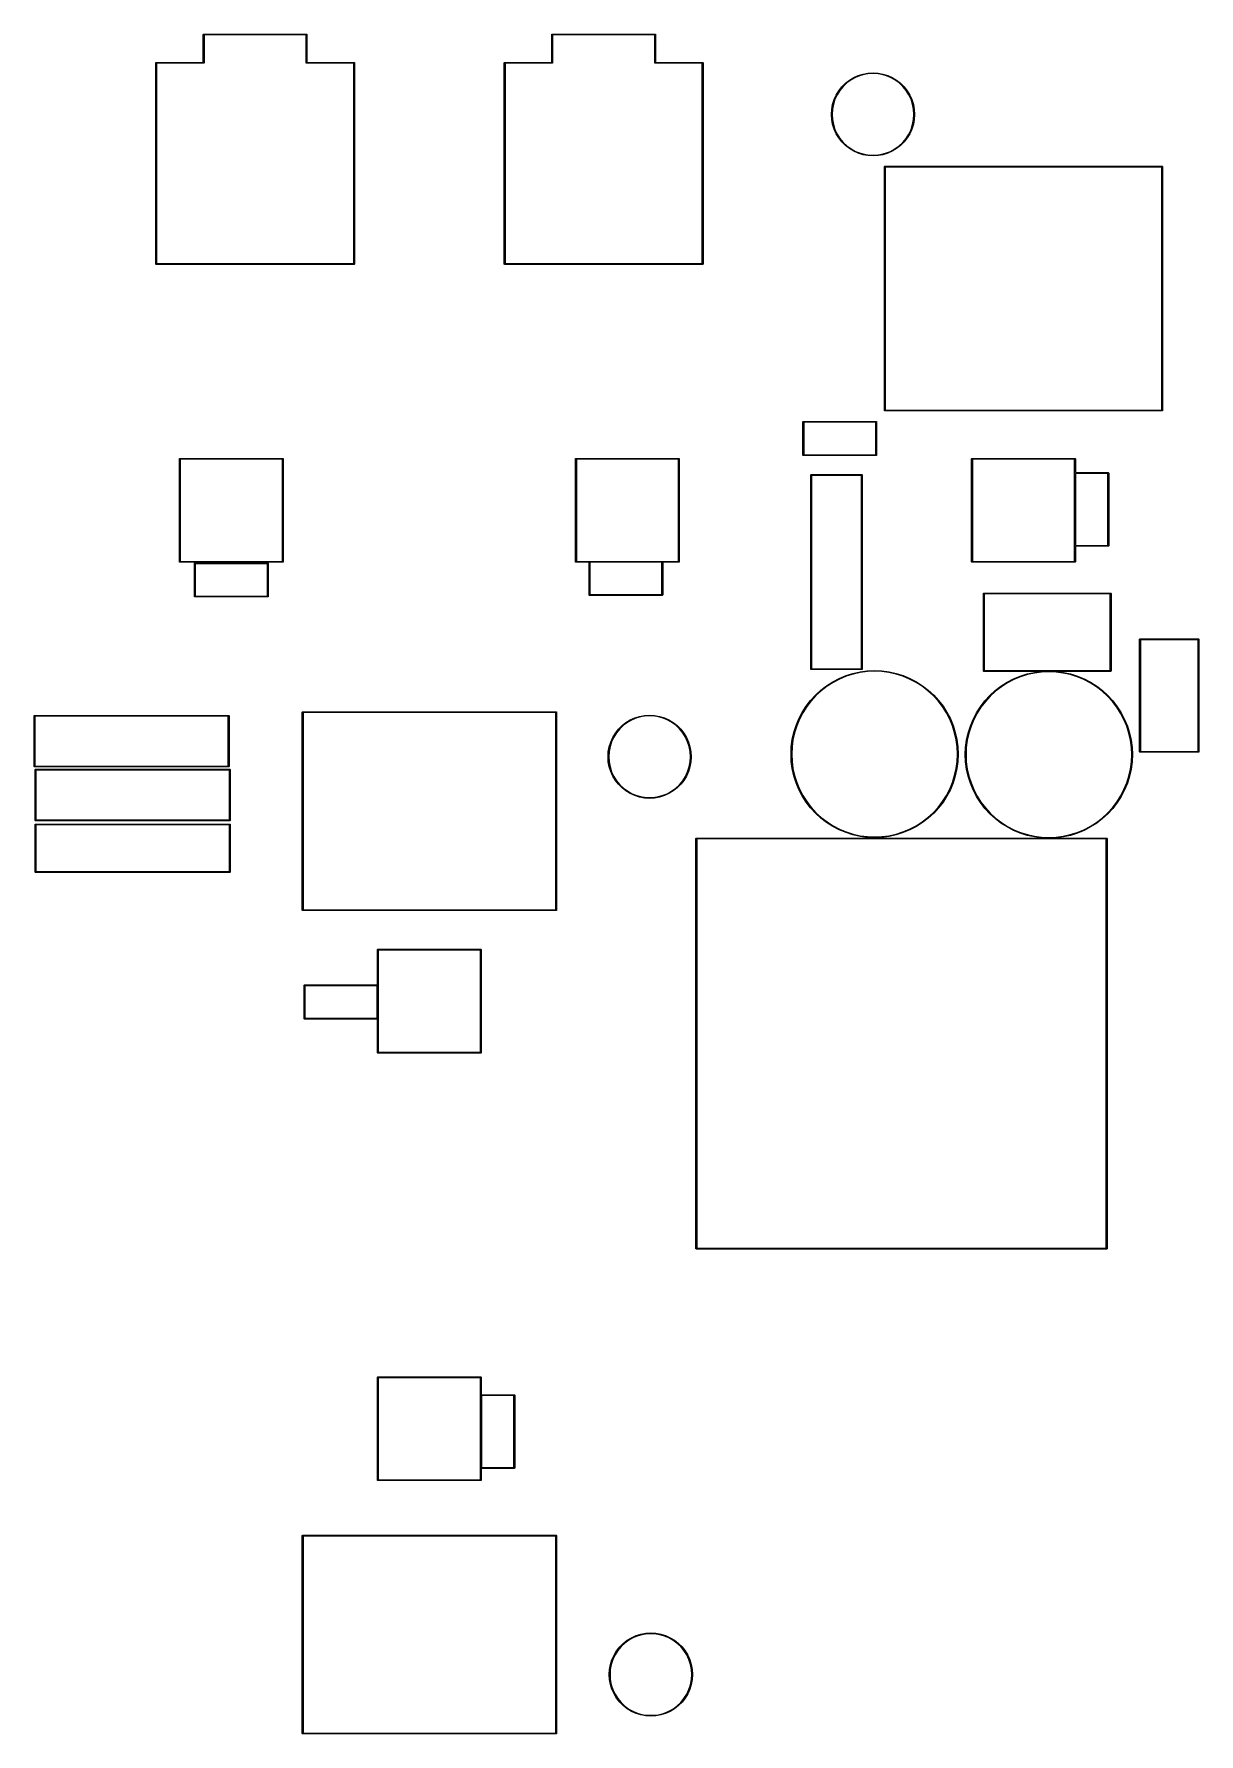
# Model space of a CAD drawing. Extents: x 0.56 to 7.71, y -4.93 to -0.64.
# Drawn here: x 3.151 to 6.046, y -4.932 to -0.706 of the extents above; entities that cross this region are included whole.
import ezdxf

# ---------------------------------------------------------------- set-up
doc = ezdxf.new("R2010")
doc.units = 0
doc.header["$MEASUREMENT"] = 0
doc.layers.add('BLACK', color=7, linetype='CONTINUOUS')

msp = doc.modelspace()

# ---------------------------------------------------------------- linework, layer by layer
at = {"layer": 'BLACK', "linetype": 'CONTINUOUS'}
for p, q in [((3.57185, -0.706693), (3.57214, -0.705997)), ((3.57185, -0.776575), (3.57185, -0.706693)), ((3.57214, -0.705997), (3.57283, -0.705709)), ((3.57283, -0.705709), (3.82874, -0.705709)), ((3.57382, -0.707677), (3.57382, -0.777559)), ((3.82776, -0.707677), (3.57382, -0.707677)), ((3.82776, -0.777559), (3.82776, -0.707677)), ((3.82874, -0.705709), (3.82944, -0.705997)), ((3.82944, -0.705997), (3.82972, -0.706693)), ((3.82972, -0.706693), (3.82972, -0.776575)), ((4.43799, -0.706693), (4.43828, -0.705997)), ((4.43799, -0.776575), (4.43799, -0.706693)), ((4.43828, -0.705997), (4.43898, -0.705709)), ((4.43898, -0.705709), (4.69488, -0.705709)), ((4.43996, -0.707677), (4.43996, -0.777559)), ((4.6939, -0.707677), (4.43996, -0.707677)), ((4.6939, -0.777559), (4.6939, -0.707677)), ((4.69488, -0.705709), (4.69558, -0.705997)), ((4.69558, -0.705997), (4.69587, -0.706693)), ((4.69587, -0.706693), (4.69587, -0.776575)), ((3.45374, -0.777559), (3.45403, -0.776863)), ((3.45374, -0.787402), (3.45374, -0.777559)), ((3.45374, -1.27756), (3.45374, -0.787402)), ((3.45403, -0.776863), (3.45472, -0.776575)), ((3.45472, -0.776575), (3.57185, -0.776575)), ((3.57283, -0.778543), (3.45571, -0.778543)), ((3.45571, -0.778543), (3.45571, -0.787402)), ((3.45571, -0.787402), (3.45571, -1.27657)), ((3.57353, -0.778255), (3.57283, -0.778543)), ((3.57382, -0.777559), (3.57353, -0.778255)), ((3.82804, -0.778255), (3.82776, -0.777559)), ((3.82874, -0.778543), (3.82804, -0.778255)), ((3.94587, -0.778543), (3.82874, -0.778543)), ((3.82972, -0.776575), (3.94685, -0.776575)), ((3.94587, -1.27657), (3.94587, -0.778543)), ((3.94685, -0.776575), (3.94755, -0.776863)), ((3.94755, -0.776863), (3.94783, -0.777559)), ((3.94783, -0.777559), (3.94783, -1.27756)), ((4.31988, -0.777559), (4.32017, -0.776863)), ((4.31988, -0.787402), (4.31988, -0.777559)), ((4.31988, -1.27756), (4.31988, -0.787402)), ((4.32017, -0.776863), (4.32087, -0.776575)), ((4.32087, -0.776575), (4.43799, -0.776575)), ((4.43898, -0.778543), (4.32185, -0.778543)), ((4.32185, -0.778543), (4.32185, -0.787402)), ((4.32185, -0.787402), (4.32185, -1.27657)), ((4.43967, -0.778255), (4.43898, -0.778543)), ((4.43996, -0.777559), (4.43967, -0.778255)), ((4.69419, -0.778255), (4.6939, -0.777559)), ((4.69488, -0.778543), (4.69419, -0.778255)), ((4.81201, -0.778543), (4.69488, -0.778543)), ((4.69587, -0.776575), (4.81299, -0.776575)), ((4.81201, -1.27657), (4.81201, -0.778543)), ((4.81299, -0.776575), (4.81369, -0.776863)), ((4.81369, -0.776863), (4.81398, -0.777559)), ((4.81398, -0.777559), (4.81398, -1.27756)), ((5.21149, -0.805168), (5.22376, -0.802919)), ((5.22376, -0.802919), (5.23622, -0.802165)), ((5.23622, -0.802165), (5.24868, -0.802919)), ((5.24868, -0.802919), (5.26095, -0.805168)), ((5.15117, -0.846804), (5.15886, -0.83698)), ((5.16217, -0.835977), (5.15404, -0.845806)), ((5.15886, -0.83698), (5.16769, -0.828156)), ((5.17147, -0.827244), (5.16217, -0.835977)), ((5.16769, -0.828156), (5.17751, -0.820459)), ((5.18179, -0.819746), (5.17147, -0.827244)), ((5.17751, -0.820459), (5.18819, -0.814003)), ((5.19297, -0.813601), (5.18179, -0.819746)), ((5.18819, -0.814003), (5.19957, -0.808881)), ((5.20483, -0.808905), (5.19297, -0.813601)), ((5.19957, -0.808881), (5.21149, -0.805168)), ((5.21719, -0.805733), (5.20483, -0.808905)), ((5.22984, -0.804134), (5.21719, -0.805733)), ((5.2426, -0.804134), (5.22984, -0.804134)), ((5.25525, -0.805733), (5.2426, -0.804134)), ((5.26761, -0.808905), (5.25525, -0.805733)), ((5.26095, -0.805168), (5.27287, -0.808881)), ((5.27947, -0.813601), (5.26761, -0.808905)), ((5.27287, -0.808881), (5.28425, -0.814003)), ((5.29065, -0.819746), (5.27947, -0.813601)), ((5.28425, -0.814003), (5.29493, -0.820459)), ((5.30097, -0.827244), (5.29065, -0.819746)), ((5.29493, -0.820459), (5.30475, -0.828156)), ((5.31027, -0.835977), (5.30097, -0.827244)), ((5.30475, -0.828156), (5.31358, -0.83698)), ((5.3184, -0.845806), (5.31027, -0.835977)), ((5.31358, -0.83698), (5.32127, -0.846804)), ((5.13363, -0.893055), (5.13588, -0.880779)), ((5.13783, -0.88025), (5.13544, -0.892781)), ((5.13588, -0.880779), (5.13959, -0.868865)), ((5.14178, -0.868118), (5.13783, -0.88025)), ((5.13959, -0.868865), (5.14471, -0.857484)), ((5.14721, -0.856576), (5.14178, -0.868118)), ((5.14471, -0.857484), (5.15117, -0.846804)), ((5.15404, -0.845806), (5.14721, -0.856576)), ((5.32523, -0.856576), (5.3184, -0.845806)), ((5.32127, -0.846804), (5.32773, -0.857484)), ((5.33067, -0.868118), (5.32523, -0.856576)), ((5.32773, -0.857484), (5.33285, -0.868865)), ((5.33461, -0.88025), (5.33067, -0.868118)), ((5.33285, -0.868865), (5.33656, -0.880779)), ((5.337, -0.892781), (5.33461, -0.88025)), ((5.33656, -0.880779), (5.33881, -0.893055)), ((5.13287, -0.905512), (5.13363, -0.893055)), ((5.13363, -0.917969), (5.13287, -0.905512)), ((5.13588, -0.930244), (5.13363, -0.917969)), ((5.13544, -0.892781), (5.13464, -0.905512)), ((5.13464, -0.905512), (5.13544, -0.918243)), ((5.13544, -0.918243), (5.13783, -0.930773)), ((5.33461, -0.930773), (5.337, -0.918243)), ((5.33881, -0.917969), (5.33656, -0.930244)), ((5.3378, -0.905512), (5.337, -0.892781)), ((5.337, -0.918243), (5.3378, -0.905512)), ((5.33881, -0.893055), (5.33957, -0.905512)), ((5.33957, -0.905512), (5.33881, -0.917969)), ((5.13959, -0.942159), (5.13588, -0.930244)), ((5.13783, -0.930773), (5.14178, -0.942905)), ((5.14471, -0.953539), (5.13959, -0.942159)), ((5.14178, -0.942905), (5.14721, -0.954448)), ((5.15117, -0.964219), (5.14471, -0.953539)), ((5.14721, -0.954448), (5.15404, -0.965218)), ((5.15886, -0.974043), (5.15117, -0.964219)), ((5.15404, -0.965218), (5.16217, -0.975047)), ((5.31027, -0.975047), (5.3184, -0.965218)), ((5.32127, -0.964219), (5.31358, -0.974043)), ((5.3184, -0.965218), (5.32523, -0.954448)), ((5.32773, -0.953539), (5.32127, -0.964219)), ((5.32523, -0.954448), (5.33067, -0.942905)), ((5.33285, -0.942159), (5.32773, -0.953539)), ((5.33067, -0.942905), (5.33461, -0.930773)), ((5.33656, -0.930244), (5.33285, -0.942159)), ((5.16769, -0.982868), (5.15886, -0.974043)), ((5.16217, -0.975047), (5.17147, -0.983779)), ((5.17751, -0.990564), (5.16769, -0.982868)), ((5.17147, -0.983779), (5.18179, -0.991277)), ((5.18819, -0.997021), (5.17751, -0.990564)), ((5.18179, -0.991277), (5.19297, -0.997423)), ((5.19957, -1.00214), (5.18819, -0.997021)), ((5.19297, -0.997423), (5.20483, -1.00212)), ((5.21149, -1.00586), (5.19957, -1.00214)), ((5.20483, -1.00212), (5.21719, -1.00529)), ((5.22376, -1.0081), (5.21149, -1.00586)), ((5.21719, -1.00529), (5.22984, -1.00689)), ((5.23622, -1.00886), (5.22376, -1.0081)), ((5.22984, -1.00689), (5.2426, -1.00689)), ((5.24868, -1.0081), (5.23622, -1.00886)), ((5.2426, -1.00689), (5.25525, -1.00529)), ((5.26095, -1.00586), (5.24868, -1.0081)), ((5.25525, -1.00529), (5.26761, -1.00212)), ((5.27287, -1.00214), (5.26095, -1.00586)), ((5.26761, -1.00212), (5.27947, -0.997423)), ((5.28425, -0.997021), (5.27287, -1.00214)), ((5.27947, -0.997423), (5.29065, -0.991277)), ((5.29493, -0.990564), (5.28425, -0.997021)), ((5.29065, -0.991277), (5.30097, -0.983779)), ((5.30475, -0.982868), (5.29493, -0.990564)), ((5.30097, -0.983779), (5.31027, -0.975047)), ((5.31358, -0.974043), (5.30475, -0.982868)), ((5.26476, -1.03543), (5.26505, -1.03474)), ((5.26476, -1.64173), (5.26476, -1.03543)), ((5.26505, -1.03474), (5.26575, -1.03445)), ((5.26575, -1.03445), (5.95472, -1.03445)), ((5.26673, -1.03642), (5.26673, -1.64075)), ((5.95374, -1.03642), (5.26673, -1.03642)), ((5.95374, -1.64075), (5.95374, -1.03642)), ((5.95472, -1.03445), (5.95542, -1.03474)), ((5.95542, -1.03474), (5.95571, -1.03543)), ((5.95571, -1.03543), (5.95571, -1.64173)), ((3.45403, -1.27826), (3.45374, -1.27756)), ((3.45472, -1.27854), (3.45403, -1.27826)), ((3.94685, -1.27854), (3.45472, -1.27854)), ((3.45571, -1.27657), (3.94587, -1.27657)), ((3.94755, -1.27826), (3.94685, -1.27854)), ((3.94783, -1.27756), (3.94755, -1.27826)), ((4.32017, -1.27826), (4.31988, -1.27756)), ((4.32087, -1.27854), (4.32017, -1.27826)), ((4.81299, -1.27854), (4.32087, -1.27854)), ((4.32185, -1.27657), (4.81201, -1.27657)), ((4.81369, -1.27826), (4.81299, -1.27854)), ((4.81398, -1.27756), (4.81369, -1.27826)), ((5.26505, -1.64243), (5.26476, -1.64173)), ((5.26575, -1.64272), (5.26505, -1.64243)), ((5.95472, -1.64272), (5.26575, -1.64272)), ((5.26673, -1.64075), (5.95374, -1.64075)), ((5.95542, -1.64243), (5.95472, -1.64272)), ((5.95571, -1.64173), (5.95542, -1.64243)), ((5.06201, -1.67008), (5.0623, -1.66938)), ((5.06201, -1.75276), (5.06201, -1.67008)), ((5.0623, -1.66938), (5.06299, -1.66909)), ((5.06299, -1.66909), (5.24409, -1.66909)), ((5.06398, -1.67106), (5.06398, -1.75177)), ((5.24311, -1.67106), (5.06398, -1.67106)), ((5.24311, -1.75177), (5.24311, -1.67106)), ((5.24409, -1.66909), (5.24479, -1.66938)), ((5.24479, -1.66938), (5.24508, -1.67008)), ((5.24508, -1.67008), (5.24508, -1.75276)), ((3.5128, -1.76181), (3.51308, -1.76112)), ((3.5128, -2.01772), (3.5128, -1.76181)), ((3.51308, -1.76112), (3.51378, -1.76083)), ((3.51378, -1.76083), (3.76969, -1.76083)), ((3.51476, -1.7628), (3.51476, -2.01673)), ((3.7687, -1.7628), (3.51476, -1.7628)), ((3.7687, -2.01673), (3.7687, -1.7628)), ((3.76969, -1.76083), (3.77038, -1.76112)), ((3.77038, -1.76112), (3.77067, -1.76181)), ((3.77067, -1.76181), (3.77067, -2.01772)), ((4.49705, -1.76181), (4.49734, -1.76112)), ((4.49705, -2.01772), (4.49705, -1.76181)), ((4.49734, -1.76112), (4.49803, -1.76083)), ((4.49803, -1.76083), (4.75394, -1.76083)), ((4.49902, -1.7628), (4.49902, -2.01673)), ((4.75295, -1.7628), (4.49902, -1.7628)), ((4.75295, -2.01673), (4.75295, -1.7628)), ((4.75394, -1.76083), (4.75463, -1.76112)), ((4.75463, -1.76112), (4.75492, -1.76181)), ((4.75492, -1.76181), (4.75492, -2.01772)), ((5.0623, -1.75345), (5.06201, -1.75276)), ((5.06299, -1.75374), (5.0623, -1.75345)), ((5.24409, -1.75374), (5.06299, -1.75374)), ((5.06398, -1.75177), (5.24311, -1.75177)), ((5.24479, -1.75345), (5.24409, -1.75374)), ((5.24508, -1.75276), (5.24479, -1.75345)), ((5.4813, -1.76181), (5.48159, -1.76112)), ((5.4813, -2.01772), (5.4813, -1.76181)), ((5.48159, -1.76112), (5.48228, -1.76083)), ((5.48228, -1.76083), (5.73819, -1.76083)), ((5.48327, -1.7628), (5.48327, -2.01673)), ((5.7372, -1.7628), (5.48327, -1.7628)), ((5.7372, -2.01673), (5.7372, -1.7628)), ((5.73819, -1.76083), (5.73888, -1.76112)), ((5.73888, -1.76112), (5.73917, -1.76181)), ((5.73917, -1.76181), (5.73917, -1.79626)), ((5.08169, -1.80197), (5.08198, -1.80127)), ((5.08169, -2.28465), (5.08169, -1.80197)), ((5.08198, -1.80127), (5.08268, -1.80098)), ((5.08268, -1.80098), (5.20866, -1.80098)), ((5.08366, -1.80295), (5.08366, -2.28366)), ((5.20768, -1.80295), (5.08366, -1.80295)), ((5.20768, -2.28366), (5.20768, -1.80295)), ((5.20866, -1.80098), (5.20936, -1.80127)), ((5.20936, -1.80127), (5.20965, -1.80197)), ((5.20965, -1.80197), (5.20965, -2.28465)), ((5.73917, -1.79626), (5.82087, -1.79626)), ((5.73917, -1.79823), (5.73917, -1.97736)), ((5.81988, -1.79823), (5.73917, -1.79823)), ((5.81988, -1.97736), (5.81988, -1.79823)), ((5.82087, -1.79626), (5.82156, -1.79655)), ((5.82156, -1.79655), (5.82185, -1.79724)), ((5.82185, -1.79724), (5.82185, -1.97835)), ((5.73917, -1.97736), (5.81988, -1.97736)), ((5.82087, -1.97933), (5.73917, -1.97933)), ((5.73917, -1.97933), (5.73917, -2.01772)), ((5.82156, -1.97904), (5.82087, -1.97933)), ((5.82185, -1.97835), (5.82156, -1.97904)), ((3.51308, -2.01841), (3.5128, -2.01772)), ((3.51378, -2.0187), (3.51308, -2.01841)), ((3.76969, -2.0187), (3.51378, -2.0187)), ((3.51476, -2.01673), (3.7687, -2.01673)), ((3.5502, -2.02165), (3.55049, -2.02096)), ((3.5502, -2.10433), (3.5502, -2.02165)), ((3.55049, -2.02096), (3.55118, -2.02067)), ((3.55118, -2.02067), (3.73228, -2.02067)), ((3.55217, -2.02264), (3.55217, -2.10335)), ((3.7313, -2.02264), (3.55217, -2.02264)), ((3.7313, -2.10335), (3.7313, -2.02264)), ((3.73228, -2.02067), (3.73298, -2.02096)), ((3.73298, -2.02096), (3.73327, -2.02165)), ((3.73327, -2.02165), (3.73327, -2.10433)), ((3.77038, -2.01841), (3.76969, -2.0187)), ((3.77067, -2.01772), (3.77038, -2.01841)), ((4.49734, -2.01841), (4.49705, -2.01772)), ((4.49803, -2.0187), (4.49734, -2.01841)), ((4.53051, -2.0187), (4.49803, -2.0187)), ((4.49902, -2.01673), (4.75295, -2.01673)), ((4.53051, -2.10039), (4.53051, -2.0187)), ((4.53248, -2.0187), (4.53248, -2.09941)), ((4.71161, -2.0187), (4.53248, -2.0187)), ((4.71161, -2.09941), (4.71161, -2.0187)), ((4.75394, -2.0187), (4.71358, -2.0187)), ((4.71358, -2.0187), (4.71358, -2.10039)), ((4.75463, -2.01841), (4.75394, -2.0187)), ((4.75492, -2.01772), (4.75463, -2.01841)), ((5.48159, -2.01841), (5.4813, -2.01772)), ((5.48228, -2.0187), (5.48159, -2.01841)), ((5.73819, -2.0187), (5.48228, -2.0187)), ((5.48327, -2.01673), (5.7372, -2.01673)), ((5.73888, -2.01841), (5.73819, -2.0187)), ((5.73917, -2.01772), (5.73888, -2.01841)), ((3.55049, -2.10503), (3.5502, -2.10433)), ((3.55118, -2.10531), (3.55049, -2.10503)), ((3.73228, -2.10531), (3.55118, -2.10531)), ((3.55217, -2.10335), (3.7313, -2.10335)), ((3.73298, -2.10503), (3.73228, -2.10531)), ((3.73327, -2.10433), (3.73298, -2.10503)), ((4.5308, -2.10109), (4.53051, -2.10039)), ((4.5315, -2.10138), (4.5308, -2.10109)), ((4.7126, -2.10138), (4.5315, -2.10138)), ((4.53248, -2.09941), (4.71161, -2.09941)), ((4.71329, -2.10109), (4.7126, -2.10138)), ((4.71358, -2.10039), (4.71329, -2.10109)), ((5.51083, -2.09646), (5.51112, -2.09576)), ((5.51083, -2.28937), (5.51083, -2.09646)), ((5.51112, -2.09576), (5.51181, -2.09547)), ((5.51181, -2.09547), (5.82677, -2.09547)), ((5.5128, -2.09744), (5.5128, -2.28839)), ((5.82579, -2.09744), (5.5128, -2.09744)), ((5.82579, -2.28839), (5.82579, -2.09744)), ((5.82677, -2.09547), (5.82747, -2.09576)), ((5.82747, -2.09576), (5.82776, -2.09646)), ((5.82776, -2.09646), (5.82776, -2.28937)), ((5.89862, -2.21063), (5.89891, -2.20993)), ((5.89862, -2.49016), (5.89862, -2.21063)), ((5.89891, -2.20993), (5.89961, -2.20965)), ((5.89961, -2.20965), (6.04528, -2.20965)), ((5.90059, -2.21161), (5.90059, -2.48917)), ((6.04429, -2.21161), (5.90059, -2.21161)), ((6.04429, -2.48917), (6.04429, -2.21161)), ((6.04528, -2.20965), (6.04597, -2.20993)), ((6.04597, -2.20993), (6.04626, -2.21063)), ((6.04626, -2.21063), (6.04626, -2.49016)), ((5.08198, -2.28534), (5.08169, -2.28465)), ((5.08268, -2.28563), (5.08198, -2.28534)), ((5.20866, -2.28563), (5.08268, -2.28563)), ((5.08366, -2.28366), (5.20768, -2.28366)), ((5.12104, -2.32594), (5.13632, -2.31621)), ((5.13721, -2.31774), (5.12206, -2.3274)), ((5.13632, -2.31621), (5.15239, -2.30784)), ((5.15314, -2.30945), (5.13721, -2.31774)), ((5.15239, -2.30784), (5.16913, -2.30091)), ((5.16973, -2.30258), (5.15314, -2.30945)), ((5.16913, -2.30091), (5.18641, -2.29546)), ((5.18687, -2.29717), (5.16973, -2.30258)), ((5.18641, -2.29546), (5.20409, -2.29154)), ((5.2044, -2.29329), (5.18687, -2.29717)), ((5.20409, -2.29154), (5.22206, -2.28918)), ((5.22221, -2.29094), (5.2044, -2.29329)), ((5.20936, -2.28534), (5.20866, -2.28563)), ((5.20965, -2.28465), (5.20936, -2.28534)), ((5.22206, -2.28918), (5.24016, -2.28839)), ((5.24016, -2.29016), (5.22221, -2.29094)), ((5.24016, -2.28839), (5.25826, -2.28918)), ((5.2581, -2.29094), (5.24016, -2.29016)), ((5.27591, -2.29329), (5.2581, -2.29094)), ((5.25826, -2.28918), (5.27622, -2.29154)), ((5.29345, -2.29717), (5.27591, -2.29329)), ((5.27622, -2.29154), (5.29391, -2.29546)), ((5.31058, -2.30258), (5.29345, -2.29717)), ((5.29391, -2.29546), (5.31119, -2.30091)), ((5.32718, -2.30945), (5.31058, -2.30258)), ((5.31119, -2.30091), (5.32793, -2.30784)), ((5.34311, -2.31774), (5.32718, -2.30945)), ((5.32793, -2.30784), (5.344, -2.31621)), ((5.35826, -2.3274), (5.34311, -2.31774)), ((5.344, -2.31621), (5.35928, -2.32594)), ((5.51112, -2.29007), (5.51083, -2.28937)), ((5.51181, -2.29035), (5.51112, -2.29007)), ((5.65729, -2.29035), (5.51181, -2.29035)), ((5.5128, -2.28839), (5.82579, -2.28839)), ((5.55411, -2.32722), (5.56939, -2.31748)), ((5.57028, -2.31902), (5.55513, -2.32867)), ((5.56939, -2.31748), (5.58546, -2.30912)), ((5.58621, -2.31072), (5.57028, -2.31902)), ((5.58546, -2.30912), (5.6022, -2.30218)), ((5.6028, -2.30385), (5.58621, -2.31072)), ((5.6022, -2.30218), (5.61948, -2.29673)), ((5.61994, -2.29845), (5.6028, -2.30385)), ((5.61948, -2.29673), (5.63717, -2.29281)), ((5.63747, -2.29456), (5.61994, -2.29845)), ((5.63717, -2.29281), (5.65513, -2.29045)), ((5.65528, -2.29221), (5.63747, -2.29456)), ((5.65513, -2.29045), (5.65729, -2.29035)), ((5.67323, -2.29143), (5.65528, -2.29221)), ((5.69117, -2.29221), (5.67323, -2.29143)), ((5.82677, -2.29035), (5.68917, -2.29035)), ((5.68917, -2.29035), (5.69133, -2.29045)), ((5.70898, -2.29456), (5.69117, -2.29221)), ((5.69133, -2.29045), (5.70929, -2.29281)), ((5.72652, -2.29845), (5.70898, -2.29456)), ((5.70929, -2.29281), (5.72698, -2.29673)), ((5.74365, -2.30385), (5.72652, -2.29845)), ((5.72698, -2.29673), (5.74426, -2.30218)), ((5.76025, -2.31072), (5.74365, -2.30385)), ((5.74426, -2.30218), (5.761, -2.30912)), ((5.77618, -2.31902), (5.76025, -2.31072)), ((5.761, -2.30912), (5.77707, -2.31748)), ((5.79133, -2.32867), (5.77618, -2.31902)), ((5.77707, -2.31748), (5.79235, -2.32722)), ((5.82747, -2.29007), (5.82677, -2.29035)), ((5.82776, -2.28937), (5.82747, -2.29007)), ((5.07004, -2.37694), (5.08107, -2.36257)), ((5.08243, -2.36371), (5.07149, -2.37796)), ((5.08107, -2.36257), (5.09331, -2.34921)), ((5.09456, -2.35047), (5.08243, -2.36371)), ((5.09331, -2.34921), (5.10667, -2.33697)), ((5.1078, -2.33833), (5.09456, -2.35047)), ((5.10667, -2.33697), (5.12104, -2.32594)), ((5.12206, -2.3274), (5.1078, -2.33833)), ((5.37251, -2.33833), (5.35826, -2.3274)), ((5.35928, -2.32594), (5.37365, -2.33697)), ((5.38575, -2.35047), (5.37251, -2.33833)), ((5.37365, -2.33697), (5.38701, -2.34921)), ((5.39789, -2.36371), (5.38575, -2.35047)), ((5.38701, -2.34921), (5.39925, -2.36257)), ((5.40882, -2.37796), (5.39789, -2.36371)), ((5.39925, -2.36257), (5.41028, -2.37694)), ((5.50311, -2.37822), (5.51414, -2.36384)), ((5.5155, -2.36498), (5.50456, -2.37923)), ((5.51414, -2.36384), (5.52638, -2.35049)), ((5.52763, -2.35174), (5.5155, -2.36498)), ((5.52638, -2.35049), (5.53974, -2.33825)), ((5.54088, -2.3396), (5.52763, -2.35174)), ((5.53974, -2.33825), (5.55411, -2.32722)), ((5.55513, -2.32867), (5.54088, -2.3396)), ((5.80558, -2.3396), (5.79133, -2.32867)), ((5.79235, -2.32722), (5.80672, -2.33825)), ((5.81882, -2.35174), (5.80558, -2.3396)), ((5.80672, -2.33825), (5.82008, -2.35049)), ((5.83096, -2.36498), (5.81882, -2.35174)), ((5.82008, -2.35049), (5.83232, -2.36384)), ((5.8419, -2.37923), (5.83096, -2.36498)), ((5.83232, -2.36384), (5.84335, -2.37822)), ((3.15138, -2.40059), (3.15167, -2.39989)), ((3.15138, -2.52657), (3.15138, -2.40059)), ((3.15167, -2.39989), (3.15236, -2.39961)), ((3.15236, -2.39961), (3.63504, -2.39961)), ((3.15335, -2.40157), (3.15335, -2.52559)), ((3.63406, -2.40157), (3.15335, -2.40157)), ((3.63406, -2.52559), (3.63406, -2.40157)), ((3.63504, -2.39961), (3.63574, -2.39989)), ((3.63574, -2.39989), (3.63602, -2.40059)), ((3.63602, -2.40059), (3.63602, -2.52657)), ((3.81791, -2.39173), (3.8182, -2.39104)), ((3.81791, -2.88386), (3.81791, -2.39173)), ((3.8182, -2.39104), (3.8189, -2.39075)), ((3.8189, -2.39075), (4.44882, -2.39075)), ((3.81988, -2.39272), (3.81988, -2.88287)), ((4.44783, -2.39272), (3.81988, -2.39272)), ((4.44783, -2.88287), (4.44783, -2.39272)), ((4.44882, -2.39075), (4.44951, -2.39104)), ((4.44951, -2.39104), (4.4498, -2.39173)), ((4.4498, -2.39173), (4.4498, -2.88386)), ((4.63307, -2.41107), (4.64446, -2.40595)), ((4.64971, -2.40598), (4.63785, -2.41067)), ((4.64446, -2.40595), (4.65637, -2.40224)), ((4.66207, -2.4028), (4.64971, -2.40598)), ((4.65637, -2.40224), (4.66865, -2.39999)), ((4.67472, -2.4012), (4.66207, -2.4028)), ((4.66865, -2.39999), (4.6811, -2.39924)), ((4.68748, -2.4012), (4.67472, -2.4012)), ((4.6811, -2.39924), (4.69356, -2.39999)), ((4.70014, -2.4028), (4.68748, -2.4012)), ((4.69356, -2.39999), (4.70583, -2.40224)), ((4.71249, -2.40598), (4.70014, -2.4028)), ((4.70583, -2.40224), (4.71775, -2.40595)), ((4.72435, -2.41067), (4.71249, -2.40598)), ((4.71775, -2.40595), (4.72913, -2.41107)), ((5.045, -2.42503), (5.05194, -2.40829)), ((5.05194, -2.40829), (5.0603, -2.39222)), ((5.06184, -2.39311), (5.05354, -2.40904)), ((5.0603, -2.39222), (5.07004, -2.37694)), ((5.07149, -2.37796), (5.06184, -2.39311)), ((5.41848, -2.39311), (5.40882, -2.37796)), ((5.41028, -2.37694), (5.42001, -2.39222)), ((5.42677, -2.40904), (5.41848, -2.39311)), ((5.42001, -2.39222), (5.42838, -2.40829)), ((5.42838, -2.40829), (5.43531, -2.42503)), ((5.48501, -2.40957), (5.49337, -2.3935)), ((5.49491, -2.39438), (5.48662, -2.41032)), ((5.49337, -2.3935), (5.50311, -2.37822)), ((5.50456, -2.37923), (5.49491, -2.39438)), ((5.85155, -2.39438), (5.8419, -2.37923)), ((5.84335, -2.37822), (5.85308, -2.3935)), ((5.85984, -2.41032), (5.85155, -2.39438)), ((5.85308, -2.3935), (5.86145, -2.40957)), ((4.58959, -2.45456), (4.59605, -2.44388)), ((4.59892, -2.44288), (4.59209, -2.45365)), ((4.59605, -2.44388), (4.60375, -2.43405)), ((4.60705, -2.43305), (4.59892, -2.44288)), ((4.60375, -2.43405), (4.61257, -2.42523)), ((4.61635, -2.42432), (4.60705, -2.43305)), ((4.61257, -2.42523), (4.62239, -2.41753)), ((4.62667, -2.41682), (4.61635, -2.42432)), ((4.62239, -2.41753), (4.63307, -2.41107)), ((4.63785, -2.41067), (4.62667, -2.41682)), ((4.73553, -2.41682), (4.72435, -2.41067)), ((4.72913, -2.41107), (4.73981, -2.41753)), ((4.74585, -2.42432), (4.73553, -2.41682)), ((4.73981, -2.41753), (4.74963, -2.42523)), ((4.75515, -2.43305), (4.74585, -2.42432)), ((4.74963, -2.42523), (4.75846, -2.43405)), ((4.76328, -2.44288), (4.75515, -2.43305)), ((4.75846, -2.43405), (4.76615, -2.44388)), ((4.77012, -2.45365), (4.76328, -2.44288)), ((4.76615, -2.44388), (4.77261, -2.45456)), ((5.03564, -2.46), (5.03956, -2.44231)), ((5.04127, -2.44277), (5.03738, -2.46031)), ((5.03956, -2.44231), (5.045, -2.42503)), ((5.04667, -2.42564), (5.04127, -2.44277)), ((5.05354, -2.40904), (5.04667, -2.42564)), ((5.43364, -2.42564), (5.42677, -2.40904)), ((5.43905, -2.44277), (5.43364, -2.42564)), ((5.43531, -2.42503), (5.44076, -2.44231)), ((5.44293, -2.46031), (5.43905, -2.44277)), ((5.44076, -2.44231), (5.44468, -2.46)), ((5.46871, -2.46127), (5.47263, -2.44358)), ((5.47434, -2.44404), (5.47045, -2.46158)), ((5.47263, -2.44358), (5.47808, -2.42631)), ((5.47974, -2.42691), (5.47434, -2.44404)), ((5.47808, -2.42631), (5.48501, -2.40957)), ((5.48662, -2.41032), (5.47974, -2.42691)), ((5.86672, -2.42691), (5.85984, -2.41032)), ((5.86145, -2.40957), (5.86838, -2.42631)), ((5.87212, -2.44404), (5.86672, -2.42691)), ((5.86838, -2.42631), (5.87383, -2.44358)), ((5.876, -2.46158), (5.87212, -2.44404)), ((5.87383, -2.44358), (5.87775, -2.46127)), ((4.57776, -2.50258), (4.57851, -2.49013)), ((4.57851, -2.49013), (4.58076, -2.47785)), ((4.58032, -2.48985), (4.57952, -2.50258)), ((4.58272, -2.47732), (4.58032, -2.48985)), ((4.58076, -2.47785), (4.58447, -2.46594)), ((4.58666, -2.46519), (4.58272, -2.47732)), ((4.58447, -2.46594), (4.58959, -2.45456)), ((4.59209, -2.45365), (4.58666, -2.46519)), ((4.77555, -2.46519), (4.77012, -2.45365)), ((4.77261, -2.45456), (4.77773, -2.46594)), ((4.77949, -2.47732), (4.77555, -2.46519)), ((4.77773, -2.46594), (4.78145, -2.47785)), ((4.78188, -2.48985), (4.77949, -2.47732)), ((4.78145, -2.47785), (4.7837, -2.49013)), ((4.78268, -2.50258), (4.78188, -2.48985)), ((4.7837, -2.49013), (4.78445, -2.50258)), ((5.03248, -2.49606), (5.03327, -2.47796)), ((5.03327, -2.47796), (5.03564, -2.46)), ((5.03504, -2.47812), (5.03425, -2.49606)), ((5.03738, -2.46031), (5.03504, -2.47812)), ((5.44528, -2.47812), (5.44293, -2.46031)), ((5.44468, -2.46), (5.44704, -2.47796)), ((5.44606, -2.49606), (5.44528, -2.47812)), ((5.44704, -2.47796), (5.44783, -2.49606)), ((5.46555, -2.49734), (5.46634, -2.47924)), ((5.46634, -2.47924), (5.46871, -2.46127)), ((5.46811, -2.47939), (5.46732, -2.49734)), ((5.47045, -2.46158), (5.46811, -2.47939)), ((5.87835, -2.47939), (5.876, -2.46158)), ((5.87775, -2.46127), (5.88012, -2.47924)), ((5.87913, -2.49734), (5.87835, -2.47939)), ((5.88012, -2.47924), (5.88091, -2.49734)), ((5.89891, -2.49085), (5.89862, -2.49016)), ((5.89961, -2.49114), (5.89891, -2.49085)), ((6.04528, -2.49114), (5.89961, -2.49114)), ((5.90059, -2.48917), (6.04429, -2.48917)), ((6.04597, -2.49085), (6.04528, -2.49114)), ((6.04626, -2.49016), (6.04597, -2.49085)), ((3.15167, -2.52727), (3.15138, -2.52657)), ((3.15236, -2.52756), (3.15167, -2.52727)), ((3.63504, -2.52756), (3.15236, -2.52756)), ((3.15335, -2.52559), (3.63406, -2.52559)), ((3.15413, -2.53465), (3.15442, -2.53395)), ((3.15413, -2.66063), (3.15413, -2.53465)), ((3.15442, -2.53395), (3.15512, -2.53366)), ((3.15512, -2.53366), (3.6378, -2.53366)), ((3.1561, -2.53563), (3.1561, -2.65965)), ((3.63681, -2.53563), (3.1561, -2.53563)), ((3.63574, -2.52727), (3.63504, -2.52756)), ((3.63602, -2.52657), (3.63574, -2.52727)), ((3.63681, -2.65965), (3.63681, -2.53563)), ((3.6378, -2.53366), (3.63849, -2.53395)), ((3.63849, -2.53395), (3.63878, -2.53465)), ((3.63878, -2.53465), (3.63878, -2.66063)), ((4.57851, -2.51504), (4.57776, -2.50258)), ((4.58076, -2.52732), (4.57851, -2.51504)), ((4.57952, -2.50258), (4.58032, -2.51531)), ((4.58032, -2.51531), (4.58272, -2.52784)), ((4.58447, -2.53923), (4.58076, -2.52732)), ((4.58272, -2.52784), (4.58666, -2.53998)), ((4.77555, -2.53998), (4.77949, -2.52784)), ((4.78145, -2.52732), (4.77773, -2.53923)), ((4.77949, -2.52784), (4.78188, -2.51531)), ((4.7837, -2.51504), (4.78145, -2.52732)), ((4.78188, -2.51531), (4.78268, -2.50258)), ((4.78445, -2.50258), (4.7837, -2.51504)), ((5.03327, -2.51416), (5.03248, -2.49606)), ((5.03564, -2.53213), (5.03327, -2.51416)), ((5.03425, -2.49606), (5.03504, -2.51401)), ((5.03504, -2.51401), (5.03738, -2.53182)), ((5.03956, -2.54981), (5.03564, -2.53213)), ((5.03738, -2.53182), (5.04127, -2.54936)), ((5.43905, -2.54936), (5.44293, -2.53182)), ((5.44468, -2.53213), (5.44076, -2.54981)), ((5.44293, -2.53182), (5.44528, -2.51401)), ((5.44704, -2.51416), (5.44468, -2.53213)), ((5.44528, -2.51401), (5.44606, -2.49606)), ((5.44783, -2.49606), (5.44704, -2.51416)), ((5.46634, -2.51544), (5.46555, -2.49734)), ((5.46871, -2.5334), (5.46634, -2.51544)), ((5.46732, -2.49734), (5.46811, -2.51528)), ((5.46811, -2.51528), (5.47045, -2.53309)), ((5.47263, -2.55109), (5.46871, -2.5334)), ((5.47045, -2.53309), (5.47434, -2.55063)), ((5.87212, -2.55063), (5.876, -2.53309)), ((5.87775, -2.5334), (5.87383, -2.55109)), ((5.876, -2.53309), (5.87835, -2.51528)), ((5.88012, -2.51544), (5.87775, -2.5334)), ((5.87835, -2.51528), (5.87913, -2.49734)), ((5.88091, -2.49734), (5.88012, -2.51544)), ((4.58959, -2.55061), (4.58447, -2.53923)), ((4.58666, -2.53998), (4.59209, -2.55152)), ((4.59605, -2.56129), (4.58959, -2.55061)), ((4.59209, -2.55152), (4.59892, -2.56229)), ((4.60375, -2.57111), (4.59605, -2.56129)), ((4.59892, -2.56229), (4.60705, -2.57212)), ((4.61257, -2.57994), (4.60375, -2.57111)), ((4.60705, -2.57212), (4.61635, -2.58085)), ((4.74585, -2.58085), (4.75515, -2.57212)), ((4.75846, -2.57111), (4.74963, -2.57994)), ((4.75515, -2.57212), (4.76328, -2.56229)), ((4.76615, -2.56129), (4.75846, -2.57111)), ((4.76328, -2.56229), (4.77012, -2.55152)), ((4.77261, -2.55061), (4.76615, -2.56129)), ((4.77012, -2.55152), (4.77555, -2.53998)), ((4.77773, -2.53923), (4.77261, -2.55061)), ((5.045, -2.56709), (5.03956, -2.54981)), ((5.04127, -2.54936), (5.04667, -2.56649)), ((5.05194, -2.58383), (5.045, -2.56709)), ((5.04667, -2.56649), (5.05354, -2.58308)), ((5.42677, -2.58308), (5.43364, -2.56649)), ((5.43531, -2.56709), (5.42838, -2.58383)), ((5.43364, -2.56649), (5.43905, -2.54936)), ((5.44076, -2.54981), (5.43531, -2.56709)), ((5.47808, -2.56837), (5.47263, -2.55109)), ((5.47434, -2.55063), (5.47974, -2.56776)), ((5.48501, -2.5851), (5.47808, -2.56837)), ((5.47974, -2.56776), (5.48662, -2.58435)), ((5.85984, -2.58435), (5.86672, -2.56776)), ((5.86838, -2.56837), (5.86145, -2.5851)), ((5.86672, -2.56776), (5.87212, -2.55063)), ((5.87383, -2.55109), (5.86838, -2.56837)), ((4.62239, -2.58764), (4.61257, -2.57994)), ((4.61635, -2.58085), (4.62667, -2.58835)), ((4.63307, -2.59409), (4.62239, -2.58764)), ((4.62667, -2.58835), (4.63785, -2.59449)), ((4.64446, -2.59921), (4.63307, -2.59409)), ((4.63785, -2.59449), (4.64971, -2.59919)), ((4.65637, -2.60293), (4.64446, -2.59921)), ((4.64971, -2.59919), (4.66207, -2.60236)), ((4.66865, -2.60518), (4.65637, -2.60293)), ((4.66207, -2.60236), (4.67472, -2.60396)), ((4.6811, -2.60593), (4.66865, -2.60518)), ((4.67472, -2.60396), (4.68748, -2.60396)), ((4.69356, -2.60518), (4.6811, -2.60593)), ((4.68748, -2.60396), (4.70014, -2.60236)), ((4.70583, -2.60293), (4.69356, -2.60518)), ((4.70014, -2.60236), (4.71249, -2.59919)), ((4.71775, -2.59921), (4.70583, -2.60293)), ((4.71249, -2.59919), (4.72435, -2.59449)), ((4.72913, -2.59409), (4.71775, -2.59921)), ((4.72435, -2.59449), (4.73553, -2.58835)), ((4.73981, -2.58764), (4.72913, -2.59409)), ((4.73553, -2.58835), (4.74585, -2.58085)), ((4.74963, -2.57994), (4.73981, -2.58764)), ((5.0603, -2.5999), (5.05194, -2.58383)), ((5.05354, -2.58308), (5.06184, -2.59902)), ((5.07004, -2.61518), (5.0603, -2.5999)), ((5.06184, -2.59902), (5.07149, -2.61417)), ((5.08107, -2.62956), (5.07004, -2.61518)), ((5.07149, -2.61417), (5.08243, -2.62842)), ((5.39789, -2.62842), (5.40882, -2.61417)), ((5.41028, -2.61518), (5.39925, -2.62956)), ((5.40882, -2.61417), (5.41848, -2.59902)), ((5.42001, -2.5999), (5.41028, -2.61518)), ((5.41848, -2.59902), (5.42677, -2.58308)), ((5.42838, -2.58383), (5.42001, -2.5999)), ((5.49337, -2.60117), (5.48501, -2.5851)), ((5.48662, -2.58435), (5.49491, -2.60029)), ((5.50311, -2.61645), (5.49337, -2.60117)), ((5.49491, -2.60029), (5.50456, -2.61544)), ((5.51414, -2.63083), (5.50311, -2.61645)), ((5.50456, -2.61544), (5.5155, -2.62969)), ((5.83096, -2.62969), (5.8419, -2.61544)), ((5.84335, -2.61645), (5.83232, -2.63083)), ((5.8419, -2.61544), (5.85155, -2.60029)), ((5.85308, -2.60117), (5.84335, -2.61645)), ((5.85155, -2.60029), (5.85984, -2.58435)), ((5.86145, -2.5851), (5.85308, -2.60117)), ((3.15442, -2.66133), (3.15413, -2.66063)), ((3.15512, -2.66161), (3.15442, -2.66133)), ((3.6378, -2.66161), (3.15512, -2.66161)), ((3.1561, -2.65965), (3.63681, -2.65965)), ((3.63849, -2.66133), (3.6378, -2.66161)), ((3.63878, -2.66063), (3.63849, -2.66133)), ((5.09331, -2.64291), (5.08107, -2.62956)), ((5.08243, -2.62842), (5.09456, -2.64166)), ((5.10667, -2.65515), (5.09331, -2.64291)), ((5.09456, -2.64166), (5.1078, -2.6538)), ((5.12104, -2.66618), (5.10667, -2.65515)), ((5.1078, -2.6538), (5.12206, -2.66473)), ((5.35826, -2.66473), (5.37251, -2.6538)), ((5.37365, -2.65515), (5.35928, -2.66618)), ((5.37251, -2.6538), (5.38575, -2.64166)), ((5.38701, -2.64291), (5.37365, -2.65515)), ((5.38575, -2.64166), (5.39789, -2.62842)), ((5.39925, -2.62956), (5.38701, -2.64291)), ((5.52638, -2.64419), (5.51414, -2.63083)), ((5.5155, -2.62969), (5.52763, -2.64293)), ((5.53974, -2.65643), (5.52638, -2.64419)), ((5.52763, -2.64293), (5.54088, -2.65507)), ((5.55411, -2.66745), (5.53974, -2.65643)), ((5.54088, -2.65507), (5.55513, -2.666)), ((5.79133, -2.666), (5.80558, -2.65507)), ((5.80672, -2.65643), (5.79235, -2.66745)), ((5.80558, -2.65507), (5.81882, -2.64293)), ((5.82008, -2.64419), (5.80672, -2.65643)), ((5.81882, -2.64293), (5.83096, -2.62969)), ((5.83232, -2.63083), (5.82008, -2.64419)), ((3.15413, -2.67087), (3.15442, -2.67017)), ((3.15413, -2.78898), (3.15413, -2.67087)), ((3.15442, -2.67017), (3.15512, -2.66988)), ((3.15512, -2.66988), (3.6378, -2.66988)), ((3.1561, -2.67185), (3.1561, -2.78799)), ((3.63681, -2.67185), (3.1561, -2.67185)), ((3.63681, -2.78799), (3.63681, -2.67185)), ((3.6378, -2.66988), (3.63849, -2.67017)), ((3.63849, -2.67017), (3.63878, -2.67087)), ((3.63878, -2.67087), (3.63878, -2.78898)), ((5.13632, -2.67592), (5.12104, -2.66618)), ((5.12206, -2.66473), (5.13721, -2.67438)), ((5.15239, -2.68428), (5.13632, -2.67592)), ((5.13721, -2.67438), (5.15314, -2.68268)), ((5.16913, -2.69122), (5.15239, -2.68428)), ((5.15314, -2.68268), (5.16973, -2.68955)), ((5.18641, -2.69666), (5.16913, -2.69122)), ((5.16973, -2.68955), (5.18687, -2.69495)), ((5.20409, -2.70059), (5.18641, -2.69666)), ((5.18687, -2.69495), (5.2044, -2.69884)), ((5.22206, -2.70295), (5.20409, -2.70059)), ((5.2044, -2.69884), (5.22221, -2.70118)), ((5.24016, -2.70374), (5.22206, -2.70295)), ((5.22221, -2.70118), (5.24016, -2.70197)), ((5.24016, -2.70197), (5.2581, -2.70118)), ((5.25826, -2.70295), (5.24016, -2.70374)), ((5.2581, -2.70118), (5.27591, -2.69884)), ((5.27622, -2.70059), (5.25826, -2.70295)), ((5.27591, -2.69884), (5.29345, -2.69495)), ((5.29391, -2.69666), (5.27622, -2.70059)), ((5.29345, -2.69495), (5.31058, -2.68955)), ((5.31119, -2.69122), (5.29391, -2.69666)), ((5.31058, -2.68955), (5.32718, -2.68268)), ((5.32793, -2.68428), (5.31119, -2.69122)), ((5.32718, -2.68268), (5.34311, -2.67438)), ((5.344, -2.67592), (5.32793, -2.68428)), ((5.34311, -2.67438), (5.35826, -2.66473)), ((5.35928, -2.66618), (5.344, -2.67592)), ((5.56939, -2.67719), (5.55411, -2.66745)), ((5.55513, -2.666), (5.57028, -2.67565)), ((5.58546, -2.68555), (5.56939, -2.67719)), ((5.57028, -2.67565), (5.58621, -2.68395)), ((5.6022, -2.69249), (5.58546, -2.68555)), ((5.58621, -2.68395), (5.6028, -2.69082)), ((5.61948, -2.69794), (5.6022, -2.69249)), ((5.6028, -2.69082), (5.61994, -2.69622)), ((5.63717, -2.70186), (5.61948, -2.69794)), ((5.61994, -2.69622), (5.63747, -2.70011)), ((5.65513, -2.70422), (5.63717, -2.70186)), ((5.63747, -2.70011), (5.65528, -2.70246)), ((5.67113, -2.70492), (5.65513, -2.70422)), ((5.65528, -2.70246), (5.67323, -2.70324)), ((5.67323, -2.70324), (5.69117, -2.70246)), ((5.69133, -2.70422), (5.67532, -2.70492)), ((5.69117, -2.70246), (5.70898, -2.70011)), ((5.70929, -2.70186), (5.69133, -2.70422)), ((5.70898, -2.70011), (5.72652, -2.69622)), ((5.72698, -2.69794), (5.70929, -2.70186)), ((5.72652, -2.69622), (5.74365, -2.69082)), ((5.74426, -2.69249), (5.72698, -2.69794)), ((5.74365, -2.69082), (5.76025, -2.68395)), ((5.761, -2.68555), (5.74426, -2.69249)), ((5.76025, -2.68395), (5.77618, -2.67565)), ((5.77707, -2.67719), (5.761, -2.68555)), ((5.77618, -2.67565), (5.79133, -2.666)), ((5.79235, -2.66745), (5.77707, -2.67719)), ((4.79626, -2.70591), (4.79655, -2.70521)), ((4.79626, -3.72559), (4.79626, -2.70591)), ((4.79655, -2.70521), (4.79724, -2.70492)), ((4.79724, -2.70492), (5.67113, -2.70492)), ((4.79823, -2.70689), (4.79823, -3.72461)), ((5.81594, -2.70689), (4.79823, -2.70689)), ((5.67532, -2.70492), (5.81693, -2.70492)), ((5.81594, -3.72461), (5.81594, -2.70689)), ((5.81693, -2.70492), (5.81763, -2.70521)), ((5.81763, -2.70521), (5.81791, -2.70591)), ((5.81791, -2.70591), (5.81791, -3.72559)), ((3.15442, -2.78967), (3.15413, -2.78898)), ((3.1561, -2.78799), (3.63681, -2.78799)), ((3.63878, -2.78898), (3.63849, -2.78967)), ((3.15512, -2.78996), (3.15442, -2.78967)), ((3.6378, -2.78996), (3.15512, -2.78996)), ((3.63849, -2.78967), (3.6378, -2.78996)), ((3.8182, -2.88455), (3.81791, -2.88386)), ((3.8189, -2.88484), (3.8182, -2.88455)), ((4.44882, -2.88484), (3.8189, -2.88484)), ((3.81988, -2.88287), (4.44783, -2.88287)), ((4.44951, -2.88455), (4.44882, -2.88484)), ((4.4498, -2.88386), (4.44951, -2.88455)), ((4.00492, -2.98228), (4.00521, -2.98159)), ((4.00492, -3.06996), (4.00492, -2.98228)), ((4.00521, -2.98159), (4.00591, -2.9813)), ((4.00591, -2.9813), (4.26181, -2.9813)), ((4.00689, -2.98327), (4.00689, -3.2372)), ((4.26083, -2.98327), (4.00689, -2.98327)), ((4.26083, -3.2372), (4.26083, -2.98327)), ((4.26181, -2.9813), (4.26251, -2.98159)), ((4.26251, -2.98159), (4.2628, -2.98228)), ((4.2628, -2.98228), (4.2628, -3.23819)), ((3.82264, -3.07087), (3.82293, -3.07017)), ((3.82264, -3.15354), (3.82264, -3.07087)), ((3.82293, -3.07017), (3.82362, -3.06988)), ((3.82362, -3.06988), (4.00472, -3.06988)), ((3.82461, -3.07185), (3.82461, -3.15256)), ((4.00374, -3.07185), (3.82461, -3.07185)), ((4.00374, -3.15256), (4.00374, -3.07185)), ((4.00472, -3.06988), (4.00492, -3.06996)), ((3.82293, -3.15424), (3.82264, -3.15354)), ((3.82362, -3.15453), (3.82293, -3.15424)), ((4.00472, -3.15453), (3.82362, -3.15453)), ((3.82461, -3.15256), (4.00374, -3.15256)), ((4.00492, -3.15445), (4.00472, -3.15453)), ((4.00492, -3.23819), (4.00492, -3.15445)), ((4.00521, -3.23888), (4.00492, -3.23819)), ((4.00591, -3.23917), (4.00521, -3.23888)), ((4.26181, -3.23917), (4.00591, -3.23917)), ((4.00689, -3.2372), (4.26083, -3.2372)), ((4.26251, -3.23888), (4.26181, -3.23917)), ((4.2628, -3.23819), (4.26251, -3.23888)), ((4.79655, -3.72629), (4.79626, -3.72559)), ((4.79724, -3.72657), (4.79655, -3.72629)), ((5.81693, -3.72657), (4.79724, -3.72657)), ((4.79823, -3.72461), (5.81594, -3.72461)), ((5.81763, -3.72629), (5.81693, -3.72657)), ((5.81791, -3.72559), (5.81763, -3.72629)), ((4.00492, -4.04528), (4.00521, -4.04458)), ((4.00492, -4.30118), (4.00492, -4.04528)), ((4.00521, -4.04458), (4.00591, -4.04429)), ((4.00591, -4.04429), (4.26181, -4.04429)), ((4.00689, -4.04626), (4.00689, -4.3002)), ((4.26083, -4.04626), (4.00689, -4.04626)), ((4.26083, -4.3002), (4.26083, -4.04626)), ((4.26181, -4.04429), (4.26251, -4.04458)), ((4.26251, -4.04458), (4.2628, -4.04528)), ((4.2628, -4.04528), (4.2628, -4.08878)), ((4.2628, -4.08878), (4.34488, -4.08878)), ((4.26319, -4.09075), (4.26319, -4.26988)), ((4.3439, -4.09075), (4.26319, -4.09075)), ((4.3439, -4.26988), (4.3439, -4.09075)), ((4.34488, -4.08878), (4.34558, -4.08907)), ((4.34558, -4.08907), (4.34587, -4.08976)), ((4.34587, -4.08976), (4.34587, -4.27087)), ((4.00521, -4.30188), (4.00492, -4.30118)), ((4.00591, -4.30217), (4.00521, -4.30188)), ((4.26181, -4.30217), (4.00591, -4.30217)), ((4.00689, -4.3002), (4.26083, -4.3002)), ((4.26251, -4.30188), (4.26181, -4.30217)), ((4.2628, -4.30118), (4.26251, -4.30188)), ((4.34488, -4.27185), (4.2628, -4.27185)), ((4.2628, -4.27185), (4.2628, -4.30118)), ((4.26319, -4.26988), (4.3439, -4.26988)), ((4.34558, -4.27156), (4.34488, -4.27185)), ((4.34587, -4.27087), (4.34558, -4.27156)), ((3.81791, -4.43898), (3.8182, -4.43828)), ((3.81791, -4.9311), (3.81791, -4.43898)), ((3.8182, -4.43828), (3.8189, -4.43799)), ((3.8189, -4.43799), (4.44882, -4.43799)), ((3.81988, -4.43996), (3.81988, -4.93012)), ((4.44783, -4.43996), (3.81988, -4.43996)), ((4.44783, -4.93012), (4.44783, -4.43996)), ((4.44882, -4.43799), (4.44951, -4.43828)), ((4.44951, -4.43828), (4.4498, -4.43898)), ((4.4498, -4.43898), (4.4498, -4.9311)), ((4.63622, -4.69274), (4.6476, -4.68762)), ((4.65286, -4.68765), (4.641, -4.69234)), ((4.6476, -4.68762), (4.65952, -4.68391)), ((4.66522, -4.68447), (4.65286, -4.68765)), ((4.65952, -4.68391), (4.67179, -4.68166)), ((4.67787, -4.68287), (4.66522, -4.68447)), ((4.67179, -4.68166), (4.68425, -4.68091)), ((4.69063, -4.68287), (4.67787, -4.68287)), ((4.68425, -4.68091), (4.69671, -4.68166)), ((4.70329, -4.68447), (4.69063, -4.68287)), ((4.69671, -4.68166), (4.70898, -4.68391)), ((4.71564, -4.68765), (4.70329, -4.68447)), ((4.70898, -4.68391), (4.7209, -4.68762)), ((4.7275, -4.69234), (4.71564, -4.68765)), ((4.7209, -4.68762), (4.73228, -4.69274)), ((4.59274, -4.73622), (4.5992, -4.72554)), ((4.60207, -4.72455), (4.59524, -4.73532)), ((4.5992, -4.72554), (4.6069, -4.71572)), ((4.6102, -4.71472), (4.60207, -4.72455)), ((4.6069, -4.71572), (4.61572, -4.7069)), ((4.6195, -4.70598), (4.6102, -4.71472)), ((4.61572, -4.7069), (4.62554, -4.6992)), ((4.62982, -4.69849), (4.6195, -4.70598)), ((4.62554, -4.6992), (4.63622, -4.69274)), ((4.641, -4.69234), (4.62982, -4.69849)), ((4.73868, -4.69849), (4.7275, -4.69234)), ((4.73228, -4.69274), (4.74296, -4.6992)), ((4.749, -4.70598), (4.73868, -4.69849)), ((4.74296, -4.6992), (4.75278, -4.7069)), ((4.7583, -4.71472), (4.749, -4.70598)), ((4.75278, -4.7069), (4.76161, -4.71572)), ((4.76643, -4.72455), (4.7583, -4.71472)), ((4.76161, -4.71572), (4.7693, -4.72554)), ((4.77327, -4.73532), (4.76643, -4.72455)), ((4.7693, -4.72554), (4.77576, -4.73622)), ((4.58091, -4.78425), (4.58166, -4.77179)), ((4.58166, -4.77179), (4.58391, -4.75952)), ((4.58347, -4.77152), (4.58267, -4.78425)), ((4.58586, -4.75899), (4.58347, -4.77152)), ((4.58391, -4.75952), (4.58762, -4.7476)), ((4.58981, -4.74686), (4.58586, -4.75899)), ((4.58762, -4.7476), (4.59274, -4.73622)), ((4.59524, -4.73532), (4.58981, -4.74686)), ((4.7787, -4.74686), (4.77327, -4.73532)), ((4.77576, -4.73622), (4.78088, -4.7476)), ((4.78264, -4.75899), (4.7787, -4.74686)), ((4.78088, -4.7476), (4.7846, -4.75952)), ((4.78503, -4.77152), (4.78264, -4.75899)), ((4.7846, -4.75952), (4.78684, -4.77179)), ((4.78583, -4.78425), (4.78503, -4.77152)), ((4.78684, -4.77179), (4.7876, -4.78425)), ((4.58166, -4.79671), (4.58091, -4.78425)), ((4.58391, -4.80898), (4.58166, -4.79671)), ((4.58267, -4.78425), (4.58347, -4.79698)), ((4.58347, -4.79698), (4.58586, -4.80951)), ((4.58762, -4.8209), (4.58391, -4.80898)), ((4.58586, -4.80951), (4.58981, -4.82165)), ((4.7787, -4.82165), (4.78264, -4.80951)), ((4.7846, -4.80898), (4.78088, -4.8209)), ((4.78264, -4.80951), (4.78503, -4.79698)), ((4.78684, -4.79671), (4.7846, -4.80898)), ((4.78503, -4.79698), (4.78583, -4.78425)), ((4.7876, -4.78425), (4.78684, -4.79671)), ((4.59274, -4.83228), (4.58762, -4.8209)), ((4.58981, -4.82165), (4.59524, -4.83319)), ((4.5992, -4.84296), (4.59274, -4.83228)), ((4.59524, -4.83319), (4.60207, -4.84396)), ((4.6069, -4.85278), (4.5992, -4.84296)), ((4.60207, -4.84396), (4.6102, -4.85379)), ((4.61572, -4.86161), (4.6069, -4.85278)), ((4.6102, -4.85379), (4.6195, -4.86252)), ((4.749, -4.86252), (4.7583, -4.85379)), ((4.76161, -4.85278), (4.75278, -4.86161)), ((4.7583, -4.85379), (4.76643, -4.84396)), ((4.7693, -4.84296), (4.76161, -4.85278)), ((4.76643, -4.84396), (4.77327, -4.83319)), ((4.77576, -4.83228), (4.7693, -4.84296)), ((4.77327, -4.83319), (4.7787, -4.82165)), ((4.78088, -4.8209), (4.77576, -4.83228)), ((4.62554, -4.8693), (4.61572, -4.86161)), ((4.6195, -4.86252), (4.62982, -4.87002)), ((4.63622, -4.87576), (4.62554, -4.8693)), ((4.62982, -4.87002), (4.641, -4.87616)), ((4.6476, -4.88088), (4.63622, -4.87576)), ((4.641, -4.87616), (4.65286, -4.88086)), ((4.65952, -4.8846), (4.6476, -4.88088)), ((4.65286, -4.88086), (4.66522, -4.88403)), ((4.67179, -4.88684), (4.65952, -4.8846)), ((4.66522, -4.88403), (4.67787, -4.88563)), ((4.68425, -4.8876), (4.67179, -4.88684)), ((4.67787, -4.88563), (4.69063, -4.88563)), ((4.69671, -4.88684), (4.68425, -4.8876)), ((4.69063, -4.88563), (4.70329, -4.88403)), ((4.70898, -4.8846), (4.69671, -4.88684)), ((4.70329, -4.88403), (4.71564, -4.88086)), ((4.7209, -4.88088), (4.70898, -4.8846)), ((4.71564, -4.88086), (4.7275, -4.87616)), ((4.73228, -4.87576), (4.7209, -4.88088)), ((4.7275, -4.87616), (4.73868, -4.87002)), ((4.74296, -4.8693), (4.73228, -4.87576)), ((4.73868, -4.87002), (4.749, -4.86252)), ((4.75278, -4.86161), (4.74296, -4.8693)), ((3.8182, -4.9318), (3.81791, -4.9311)), ((3.8189, -4.93209), (3.8182, -4.9318)), ((4.44882, -4.93209), (3.8189, -4.93209)), ((3.81988, -4.93012), (4.44783, -4.93012)), ((4.44951, -4.9318), (4.44882, -4.93209)), ((4.4498, -4.9311), (4.44951, -4.9318))]:
    msp.add_line(p, q, dxfattribs=at)

doc.saveas('drawing.dxf')
